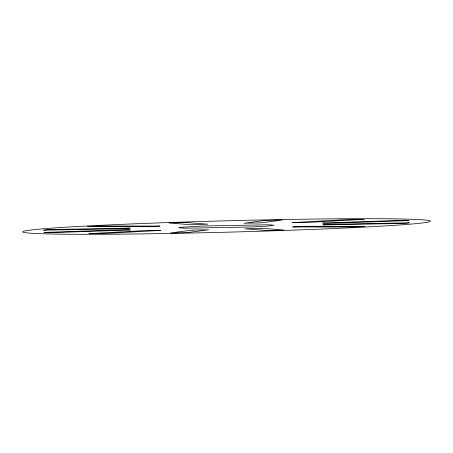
<?xml version="1.0" encoding="UTF-8"?>
<svg xmlns="http://www.w3.org/2000/svg" width="453" height="453" viewBox="0 0 453 453"><rect width="100%" height="100%" fill="white"/><g stroke="black" fill="none" stroke-linecap="round" stroke-linejoin="round"><path stroke-width="0.68" d="M180.498 227.366L178.929 227.751L184.745 228.216L251.811 226.959L267.797 226.081L274.071 225.249L268.255 224.784L201.189 226.041L180.498 227.366M47.95 229.614L43.624 230.186L125.77 228.64L130.096 228.069L47.95 229.614M192.197 230.09L170.554 232.95L186.987 232.644L208.623 229.779L192.197 230.09M265.769 220.362L244.127 223.221L260.554 222.916L282.196 220.05L265.769 220.362M327.23 224.36L322.904 224.931L405.05 223.386L409.376 222.814L327.23 224.36M99.654 225.973L87.689 226.625L148.012 226.721L159.971 226.07L99.654 225.973M148.697 230.39L88.884 233.64L100.945 233.657L160.758 230.407L148.697 230.39M352.055 219.343L292.242 222.593L304.303 222.61L364.116 219.36L352.055 219.343M304.733 226.29L292.768 226.942L353.091 227.032L365.05 226.387L304.733 226.29M185.419 222.474L169.031 223.029L191.359 224.733L207.751 224.178L185.419 222.474M125.917 229.654L43.958 232.423L48.42 232.763L130.379 229.999L125.917 229.654M404.563 220.243L322.604 223.012L327.072 223.352L409.031 220.583L404.563 220.243M261.347 228.272L244.954 228.827L267.287 230.532L283.68 229.977L261.347 228.272M118.069 234.161A203.941 5.696 -1.5 0 0 430.231 221.381A203.941 5.696 -1.5 0 0 131.194 223.958A203.941 5.696 -1.5 0 0 118.069 234.161"/></g></svg>
